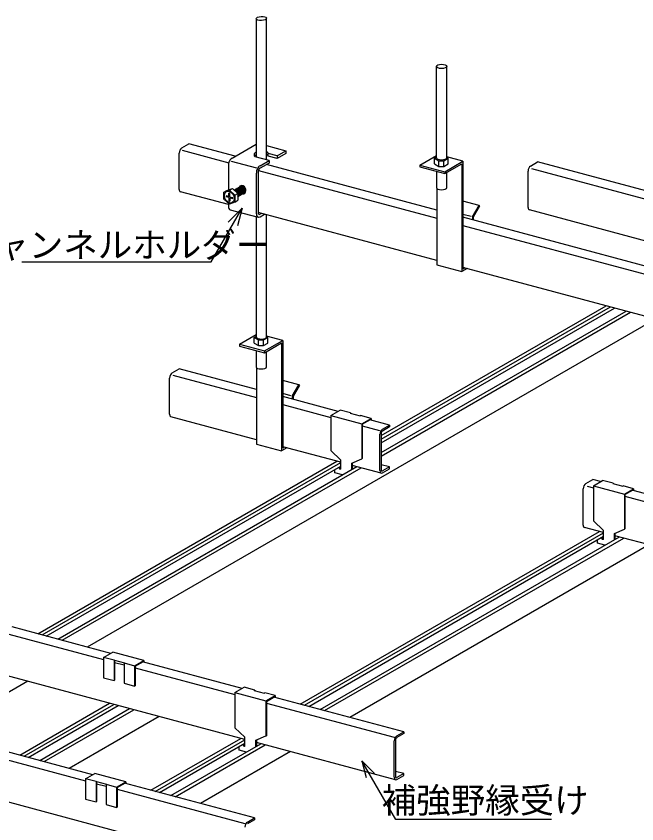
# Model space of a CAD drawing. Units: millimetres, scale not verified. Extents: x -1375 to 1375, y -973 to 950.
# Drawn here: x 26 to 566, y -522 to 181 of the extents above; entities that cross this region are included whole.
import ezdxf
from ezdxf.enums import TextEntityAlignment as Align

# ---------------------------------------------------------------- set-up
doc = ezdxf.new("R2010")
doc.units = ezdxf.units.MM
doc.header["$LTSCALE"] = 10
for name, color, linetype in [('1-1_中線', 7, 'Continuous'), ('1-3_太線２', 3, 'Continuous'), ('1-4_細線', 4, 'Continuous'), ('1-6_文字', 4, 'Continuous'), ('1-9_ハッチ', 4, 'Continuous'), ('1-A_中線', 3, 'Continuous')]:
    doc.layers.add(name, color=color, linetype=linetype)
doc.styles.add('ＭＳ ゴシック', font='')
doc.styles.get('ＭＳ ゴシック').set_extended_font_data('MS Gothic')

msp = doc.modelspace()

# ---------------------------------------------------------------- linework, layer by layer
at = {"layer": '1-1_中線'}
for p, q in [((170.48, 66.62), (176.58, 70.14)), ((217.04, 59.3), (176.58, 70.14)), ((168.26, 30.54), (168.26, 62.14)), ((392.27, 12.34), (244.1, 52.04)), ((473.93, 50.83), (480.03, 54.35)), ((597.26, 22.94), (480.03, 54.35)), ((471.72, 14.75), (471.72, 46.35)), ((211.04, 17.24), (169.36, 28.41)), ((392.27, -31.32), (236.97, 10.29)), ((597.26, -20.72), (472.81, 12.62)), ((579.12, -37.72), (415.11, 6.22)), ((573.12, -79.78), (415.11, -37.44)), ((343.93, -183.8), (539.63, -70.8)), ((343.93, -189.98), (546.95, -72.76)), ((343.93, -198.49), (557.02, -75.46)), ((577.89, -85.1), (88.3, -367.76)), ((162.16, -129.17), (168.26, -125.65)), ((235.47, -143.66), (168.26, -125.65)), ((159.95, -165.25), (159.95, -133.65)), ((306.4, -162.66), (258.31, -149.78)), ((235.47, -187.32), (161.04, -167.38)), ((351.13, -174.65), (334.06, -170.08)), ((345.03, -178.17), (351.13, -174.65)), ((342.82, -214.25), (342.82, -182.65)), ((343.93, -182.01), (343.93, -213.61)), ((308.85, -206.98), (258.31, -193.44)), ((45.26, -356.23), (305.38, -206.05)), ((52.57, -358.19), (308.85, -210.23)), ((62.65, -360.89), (322.76, -210.71)), ((343.91, -216.38), (318.83, -209.66)), ((351.13, -211.05), (343.93, -209.12)), ((345.03, -216.17), (351.13, -212.65)), ((521.82, -225.54), (527.92, -222.02)), ((534.76, -223.85), (527.92, -222.02)), ((519.6, -261.62), (519.6, -230.02)), ((597.54, -240.68), (563.11, -231.45)), ((537.21, -268.17), (520.7, -263.75)), ((273.62, -417.42), (533.74, -267.24)), ((280.93, -419.38), (537.21, -271.42)), ((291.01, -422.08), (551.13, -271.9)), ((597.54, -284.34), (547.19, -270.85)), ((576.78, -278.78), (316.67, -428.95)), ((108.81, -373.26), (22.98, -350.26)), ((222.99, -403.85), (136.47, -380.67)), ((225.44, -448.17), (7.06, -389.66)), ((36.65, -397.59), (-24.96, -433.15)), ((363.56, -441.52), (250.65, -411.27)), ((29.54, -461.83), (107.79, -416.65)), ((36.85, -463.78), (115.1, -418.61)), ((46.92, -466.48), (125.18, -421.31)), ((150.83, -428.18), (72.58, -473.36)), ((357.46, -445.04), (363.56, -441.52)), ((143.72, -492.42), (221.97, -447.24)), ((355.25, -481.12), (355.25, -449.52)), ((356.36, -448.88), (356.36, -480.48)), ((93.09, -478.85), (6.57, -455.67)), ((151.03, -494.38), (225.44, -451.42)), ((161.11, -497.08), (239.36, -451.9)), ((356.34, -483.25), (235.42, -450.85)), ((265.01, -458.78), (186.76, -503.95)), ((363.56, -477.92), (356.36, -475.99)), ((357.46, -483.04), (363.56, -479.52)), ((233.66, -516.52), (120.75, -486.27)), ((226.44, -558.25), (-8.67, -495.25)), ((227.56, -520.04), (233.66, -516.52))]:
    msp.add_line(p, q, dxfattribs=at)
for points in [[(351.13, -174.65), (351.13, -176.25), (345.03, -179.77)], [(351.13, -212.65), (351.13, -211.05), (345.03, -214.57)], [(363.56, -441.52), (363.56, -443.12), (357.46, -446.64)], [(363.56, -479.52), (363.56, -477.92), (357.46, -481.44)], [(233.66, -516.52), (233.66, -518.12), (227.56, -521.64)]]:
    msp.add_lwpolyline(points, dxfattribs=at)
for centre, major_axis, start_param, end_param in [((170.48, 63.42), (-1.2, -3.38), 3.715564, 5.28636), ((473.93, 47.63), (-1.2, -3.38), 3.715564, 5.28636), ((170.48, 31.82), (-1.2, -3.38), 5.28636, 6.327362), ((473.93, 16.03), (-1.2, -3.38), 5.28636, 6.327362), ((162.16, -132.37), (-1.2, -3.38), 3.715564, 5.28636), ((162.16, -163.97), (-1.2, -3.38), 5.28636, 6.327362), ((345.03, -181.37), (-1.2, -3.38), 3.715564, 5.28636), ((345.03, -181.37), (-0.6, -1.69), 3.715564, 5.28636), ((345.03, -212.97), (-1.2, -3.38), 5.28636, 6.857157), ((345.03, -212.97), (-0.6, -1.69), 5.28636, 6.857157), ((348.91, -210.73), (-0.6, -1.69), 0.573971, 0.616105), ((521.82, -228.74), (-1.2, -3.38), 3.715564, 5.28636), ((521.82, -260.34), (-1.2, -3.38), 5.28636, 6.327362), ((357.46, -448.24), (-1.2, -3.38), 3.715564, 5.28636), ((357.46, -448.24), (-0.6, -1.69), 3.715564, 5.28636), ((357.46, -479.84), (-1.2, -3.38), 5.28636, 6.857157), ((357.46, -479.84), (-0.6, -1.69), 5.28636, 6.857157), ((361.34, -477.6), (-0.6, -1.69), 0.573971, 0.616105), ((227.56, -523.24), (-1.2, -3.38), 3.715564, 5.28636)]:
    msp.add_ellipse(centre, major_axis=major_axis, ratio=0.550454, start_param=start_param, end_param=end_param, dxfattribs=at)
at = {"layer": '1-3_太線２'}
for p, q in [((214.22, 57.67), (235.18, 69.77)), ((244.19, 68.62), (261.01, 64.11)), ((244.19, 63.44), (244.23, 63.41)), ((244.23, 63.41), (244.35, 63.34)), ((244.35, 63.34), (244.46, 63.26)), ((253.39, 59.71), (261.01, 64.11)), ((261.01, 64.11), (261.01, 61.81)), ((233.93, 59.5), (234.02, 59.65)), ((234.02, 59.65), (234.11, 59.81)), ((234.11, 59.81), (234.22, 59.96)), ((234.22, 59.96), (234.35, 60.11)), ((234.35, 60.11), (234.48, 60.26)), ((234.48, 60.26), (234.63, 60.41)), ((234.63, 60.41), (234.79, 60.55)), ((234.79, 60.55), (234.96, 60.69)), ((234.96, 60.69), (235.14, 60.83)), ((244.19, 61.14), (244.23, 61.11)), ((244.23, 61.11), (244.35, 61.04)), ((244.35, 61.04), (244.46, 60.96)), ((244.46, 63.26), (244.57, 63.17)), ((244.46, 60.96), (244.57, 60.87)), ((244.57, 63.17), (244.67, 63.09)), ((244.57, 60.87), (244.67, 60.79)), ((244.67, 63.09), (244.76, 63.01)), ((244.67, 60.79), (244.76, 60.71)), ((244.76, 63.01), (244.85, 62.92)), ((244.76, 60.71), (244.85, 60.62)), ((244.85, 62.92), (244.93, 62.83)), ((244.85, 60.62), (244.93, 60.53)), ((244.93, 62.83), (245.01, 62.74)), ((244.93, 60.53), (245.01, 60.44)), ((245.01, 62.74), (245.08, 62.65)), ((245.01, 60.44), (245.08, 60.35)), ((245.08, 62.65), (245.15, 62.56)), ((245.08, 60.35), (245.15, 60.26)), ((245.15, 62.56), (245.21, 62.47)), ((245.15, 60.26), (245.21, 60.17)), ((245.21, 62.47), (245.27, 62.38)), ((245.21, 60.17), (245.27, 60.08)), ((245.27, 62.38), (245.33, 62.3)), ((245.27, 60.08), (245.33, 60)), ((245.33, 62.3), (245.38, 62.21)), ((245.33, 60), (245.38, 59.91)), ((245.38, 62.21), (245.42, 62.12)), ((245.38, 59.91), (245.42, 59.82)), ((245.42, 62.12), (245.47, 62.04)), ((245.42, 59.82), (245.47, 59.74)), ((245.47, 62.04), (245.51, 61.96)), ((245.47, 59.74), (245.51, 59.66)), ((245.51, 61.96), (245.54, 61.88)), ((245.51, 59.66), (245.54, 59.58)), ((245.54, 61.88), (245.57, 61.8)), ((245.54, 59.58), (245.57, 59.5)), ((253.39, 59.71), (245.57, 61.8)), ((261.01, 61.81), (253.39, 57.41)), ((253.39, 59.71), (253.39, 57.41)), ((211.04, 51.23), (211.04, 30.01)), ((238.57, 51.15), (246.46, 55.71)), ((246.46, 53.41), (238.57, 48.85)), ((246.46, 55.71), (246.46, 53.41)), ((235.38, 9.31), (235.38, 44.71)), ((236.97, 45.63), (236.97, 10.23)), ((211.04, 18.59), (211.04, 15.83)), ((212.61, 12.77), (236.96, 6.25)), ((239.77, 9.54), (238.57, 8.85)), ((238.57, 6.55), (242.49, 8.81))]:
    msp.add_line(p, q, dxfattribs=at)
for points in [[(246.46, 55.71), (234.29, 58.97), (234.18, 59.1), (234.08, 59.24), (233.99, 59.39), (233.91, 59.54), (233.84, 59.69), (233.78, 59.85), (233.74, 60.01), (233.7, 60.17), (233.67, 60.33), (233.66, 60.5), (233.65, 60.66), (233.66, 60.83), (233.68, 60.99), (233.7, 61.15), (233.74, 61.32), (233.79, 61.48), (233.86, 61.64), (233.93, 61.8), (234.02, 61.95), (234.11, 62.11), (234.22, 62.26), (234.35, 62.41), (234.48, 62.56), (234.63, 62.71), (234.79, 62.85), (234.96, 62.99), (235.14, 63.13)], [(253.39, 57.41), (245.57, 59.5), (245.57, 61.8)]]:
    msp.add_lwpolyline(points, dxfattribs=at)
for centre, major_axis, ratio, start_param, end_param in [((214.22, 53.07), (1.73, 4.86), 0.550454, 0.573971, 2.144768), ((239.49, 61.97), (5.56, 0.4), 0.410193, 2.42742, 2.438909), ((239.49, 59.67), (5.56, 0.4), 0.410193, 2.42742, 2.438909), ((238.57, 46.55), (1.73, 4.86), 0.550454, 0.573971, 2.144768), ((238.57, 46.55), (0.87, 2.43), 0.550454, 0.573971, 2.144768), ((223.21, 30.27), (-1.68, 3.33), 0.784975, 2.629953, 6.880669), ((214.22, 17.67), (1.73, 4.86), 0.550454, 2.144768, 3.18577), ((238.57, 11.15), (1.73, 4.86), 0.550454, 2.144768, 3.715564), ((238.57, 11.15), (0.87, 2.43), 0.550454, 2.144768, 3.715564)]:
    msp.add_ellipse(centre, major_axis=major_axis, ratio=ratio, start_param=start_param, end_param=end_param, dxfattribs=at)
at = {"layer": '1-4_細線'}
for p, q in [((170.82, 64.65), (211.46, 53.76)), ((213.34, 55.21), (235.38, 49.31)), ((237.18, 46.87), (392.27, 5.32)), ((474.65, 48.76), (597.26, 15.91)), ((415.11, -0.81), (573.54, -43.26)), ((343.93, -186.98), (543.4, -71.81)), ((343.93, -201.67), (560.78, -76.47)), ((162.88, -131.24), (235.47, -150.69)), ((258.31, -156.81), (300.15, -168.02)), ((327.52, -175.35), (342.62, -179.4)), ((49.02, -357.24), (308.85, -207.23)), ((66.41, -361.9), (326.53, -211.72)), ((523.04, -227.74), (528.52, -229.21)), ((555.88, -236.54), (597.54, -247.7)), ((277.39, -418.43), (537.21, -268.42)), ((294.77, -423.09), (554.89, -272.91)), ((15.75, -355.35), (102.57, -378.61)), ((112.11, -381.17), (120.39, -383.39)), ((129.93, -385.95), (216.75, -409.21)), ((33.3, -462.83), (111.55, -417.66)), ((244.11, -416.54), (355.25, -446.32)), ((50.69, -467.49), (128.94, -422.31)), ((147.48, -493.43), (225.44, -448.42)), ((164.87, -498.09), (243.12, -452.91)), ((0.03, -460.95), (86.84, -484.21)), ((96.39, -486.77), (104.66, -488.98)), ((114.21, -491.54), (225.34, -521.32))]:
    msp.add_line(p, q, dxfattribs=at)
at = {"layer": '1-6_文字'}
for p, q in [((222.94, 14.04), (218.84, -1.24)), ((31.46, -32.58), (196.02, -32.58)), ((327.12, -466.94), (338.05, -477.86))]:
    msp.add_line(p, q, dxfattribs=at)
for points in [[(196.02, -32.58), (222.94, 14.04), (210.77, 1.87)], [(491.97, -517.97), (356.58, -517.97), (327.12, -466.94), (330.99, -481.38)]]:
    msp.add_lwpolyline(points, dxfattribs=at)
at = {"layer": '1-9_ハッチ', "color": 7}
for p, q in [((235.18, 178.97), (235.18, 58.73)), ((244.19, 56.32), (244.19, 179.51)), ((244.19, -97.91), (244.19, 8.36)), ((235.18, 6.72), (235.18, -98.2))]:
    msp.add_line(p, q, dxfattribs=at)
msp.add_ellipse((239.69, 179.24), major_axis=(4.5, 0.33), ratio=0.410193, dxfattribs=at)
at = {"layer": '1-A_中線', "color": 7}
for p, q in [((391.92, 58.09), (391.92, 137.49)), ((400.99, 58.09), (400.99, 137.49)), ((377.45, 51.73), (391.92, 60.09)), ((390.28, 57.59), (391.92, 58.78)), ((415.11, 55.11), (400.99, 58.89)), ((402.22, 52.62), (402.22, 57.59)), ((377.45, 51.73), (399.18, 45.91)), ((377.45, 51.73), (377.45, 50.13)), ((377.45, 50.13), (399.18, 44.31)), ((394.07, 50.52), (398.43, 50.52)), ((398.43, 50.52), (402.22, 52.62)), ((399.18, 45.91), (415.11, 55.11)), ((399.18, 44.31), (414.01, 52.87)), ((414.01, 52.87), (414.01, -41.07)), ((415.11, 55.11), (415.11, -38.83)), ((391.92, 46.25), (391.92, 32.07)), ((399.18, 45.91), (399.18, 44.31)), ((400.99, 32.07), (400.99, 45.35)), ((207.17, 28.05), (211.95, 29.77)), ((207.17, 28.05), (209.77, 29.55)), ((211.95, 29.77), (214.55, 31.27)), ((392.27, 31.37), (392.27, -35.25)), ((207.17, 22.05), (207.17, 28.05)), ((211.95, 17.77), (207.17, 22.05)), ((216.73, 25.49), (219.33, 26.99)), ((216.73, 19.49), (211.95, 17.77)), ((216.73, 19.49), (219.33, 20.99)), ((423.27, 6.59), (429.03, 16.56)), ((424.38, 6.59), (429.86, 16.08)), ((423.27, 6.59), (423.27, 4.04)), ((424.38, 3.74), (424.38, 6.59)), ((392.27, -35.25), (414.01, -41.07)), ((418.65, -38.39), (414.01, -41.07)), ((416.76, -37.88), (415.11, -38.83)), ((220.64, -104.27), (235.18, -95.87)), ((233.48, -98.41), (235.18, -97.17)), ((258.31, -100.9), (244.19, -97.11)), ((220.64, -104.27), (242.37, -110.1)), ((220.64, -104.27), (220.64, -105.87)), ((241.62, -105.48), (245.41, -103.38)), ((242.37, -110.1), (258.31, -100.9)), ((242.37, -111.7), (257.2, -103.14)), ((245.41, -103.38), (245.41, -98.41)), ((257.2, -103.14), (257.2, -197.07)), ((258.31, -100.9), (258.31, -194.83)), ((220.64, -105.87), (242.37, -111.7)), ((235.12, -109.75), (235.12, -123.93)), ((237.27, -105.48), (241.62, -105.48)), ((242.37, -110.1), (242.37, -111.7)), ((244.19, -123.93), (244.19, -110.65)), ((235.47, -124.63), (235.47, -191.25)), ((266.47, -149.42), (272.23, -139.44)), ((267.57, -149.42), (273.06, -139.92)), ((266.47, -149.42), (266.47, -151.96)), ((267.57, -152.26), (267.57, -149.42)), ((235.47, -191.25), (257.2, -197.07)), ((261.85, -194.39), (257.2, -197.07)), ((259.95, -193.88), (258.31, -194.83))]:
    msp.add_line(p, q, dxfattribs=at)
at = {"layer": '1-A_中線', "color": 4}
for p, q in [((211.52, 24.38), (209.09, 25.04)), ((211.52, 23.38), (209.19, 24.01)), ((211.52, 24.38), (211.52, 27.35)), ((211.52, 23.38), (211.52, 20.55)), ((212.38, 24.15), (212.38, 26.99)), ((212.38, 24.15), (214.71, 23.53)), ((212.38, 23.15), (214.81, 22.5)), ((212.38, 23.15), (212.38, 20.18)), ((422.22, 6.87), (415.11, 8.77)), ((265.41, -149.13), (258.31, -147.23))]:
    msp.add_line(p, q, dxfattribs=at)
at = {"layer": '1-A_中線'}
for p, q in [((300.15, -166.27), (308.22, -161.61)), ((317.35, -164.06), (308.22, -161.61)), ((316.93, -164.3), (317.35, -164.06)), ((316.93, -164.3), (325.62, -166.63)), ((317.35, -164.06), (317.35, -164.41)), ((325.62, -166.63), (326.04, -166.39)), ((335.17, -168.84), (326.04, -166.39)), ((327.52, -173.85), (334.75, -169.68)), ((327.52, -173.85), (327.52, -203.75)), ((334.75, -169.68), (334.75, -170.26)), ((335.17, -168.84), (335.17, -170.37)), ((308.85, -213.1), (308.85, -205.1)), ((318.41, -207.66), (327.1, -203.99)), ((318.41, -213.23), (318.41, -207.66)), ((318.83, -207.49), (318.83, -212.99)), ((303.72, -216.23), (303.72, -213.19)), ((310.2, -217.96), (303.72, -216.23)), ((306.89, -211.36), (307.88, -212.84)), ((307.3, -211.12), (308.3, -212.6)), ((528.52, -227.46), (536.58, -222.8)), ((545.71, -225.25), (536.58, -222.8)), ((545.29, -225.49), (545.71, -225.25)), ((545.29, -225.49), (553.99, -227.82)), ((545.71, -225.25), (545.71, -225.6)), ((553.99, -227.82), (554.4, -227.58)), ((563.53, -230.03), (554.4, -227.58)), ((555.88, -235.04), (563.11, -230.87)), ((563.11, -230.87), (563.11, -231.45)), ((563.53, -230.03), (563.53, -231.56)), ((555.88, -235.04), (555.88, -264.94)), ((537.21, -274.29), (537.21, -266.29)), ((546.77, -268.85), (555.47, -265.18)), ((535.25, -272.55), (536.24, -274.03)), ((535.66, -272.31), (536.66, -273.79)), ((546.77, -274.41), (546.77, -268.85)), ((547.19, -268.68), (547.19, -274.17)), ((532.08, -277.41), (532.08, -274.38)), ((538.57, -279.15), (532.08, -277.41)), ((102.57, -376.86), (110.63, -372.21)), ((137.58, -379.43), (110.63, -372.21)), ((111.69, -379.31), (102.57, -376.86)), ((111.69, -379.31), (111.69, -396.94)), ((112.11, -379.07), (112.11, -396.7)), ((129.52, -384.09), (137.58, -379.43)), ((137.58, -379.43), (137.58, -380.97)), ((120.39, -381.64), (120.8, -381.4)), ((120.39, -381.64), (129.52, -384.09)), ((129.52, -384.09), (129.52, -401.71)), ((129.93, -384.45), (137.16, -380.27)), ((129.93, -384.45), (129.93, -401.47)), ((137.16, -380.27), (137.16, -380.86)), ((111.69, -396.94), (112.11, -396.7)), ((129.52, -401.71), (129.93, -401.47)), ((216.75, -407.46), (224.81, -402.8)), ((233.94, -405.25), (224.81, -402.8)), ((233.52, -405.49), (233.94, -405.25)), ((233.52, -405.49), (242.22, -407.82)), ((233.94, -405.25), (233.94, -405.6)), ((242.22, -407.82), (242.63, -407.58)), ((251.76, -410.03), (242.63, -407.58)), ((244.11, -415.04), (251.34, -410.87)), ((251.34, -410.87), (251.34, -411.45)), ((251.76, -410.03), (251.76, -411.56)), ((244.11, -415.04), (244.11, -444.94)), ((225.44, -454.29), (225.44, -446.29)), ((235, -448.85), (243.7, -445.18)), ((235, -454.41), (235, -448.85)), ((235.42, -448.68), (235.42, -454.17)), ((220.31, -457.41), (220.31, -454.38)), ((223.48, -452.55), (224.47, -454.03)), ((223.9, -452.31), (224.89, -453.79)), ((226.8, -459.15), (220.31, -457.41)), ((86.84, -482.46), (94.91, -477.8)), ((121.86, -485.03), (94.91, -477.8)), ((95.97, -484.91), (86.84, -482.46)), ((95.97, -484.91), (95.97, -502.53)), ((96.39, -484.67), (96.39, -502.29)), ((104.66, -487.23), (105.08, -486.99)), ((104.66, -487.23), (113.79, -489.68)), ((113.79, -489.68), (121.86, -485.03)), ((113.79, -489.68), (113.79, -507.31)), ((114.21, -490.04), (121.44, -485.87)), ((114.21, -490.04), (114.21, -507.07)), ((121.44, -485.87), (121.44, -486.45)), ((121.86, -485.03), (121.86, -486.56)), ((95.97, -502.53), (96.39, -502.29)), ((113.79, -507.31), (114.21, -507.07))]:
    msp.add_line(p, q, dxfattribs=at)
at = {"layer": '1-A_中線', "color": 7}
for points in [[(390.28, 52.62), (390.28, 57.59), (394.07, 55.49)], [(398.43, 50.52), (398.43, 55.49), (402.22, 57.59), (400.99, 58.48)], [(390.28, 52.62), (394.07, 50.52), (394.07, 55.49), (398.43, 55.49)], [(209.77, 29.55), (214.55, 31.27), (219.33, 26.99), (219.33, 20.99)], [(211.95, 29.77), (216.73, 25.49), (216.73, 19.49)], [(429.86, 16.08), (429.03, 16.56), (415.11, 20.29)], [(241.62, -105.48), (241.62, -100.51), (245.41, -98.41), (244.19, -97.52)], [(233.48, -103.38), (233.48, -98.41), (237.27, -100.51)], [(233.48, -103.38), (237.27, -105.48), (237.27, -100.51), (241.62, -100.51)], [(273.06, -139.92), (272.23, -139.44), (258.31, -135.71)]]:
    msp.add_lwpolyline(points, dxfattribs=at)
at = {"layer": '1-A_中線'}
for points in [[(300.15, -166.27), (300.15, -196.77), (308.85, -205.1)], [(300.15, -166.27), (327.1, -173.49), (335.17, -168.84)], [(327.1, -173.49), (327.1, -203.99), (327.52, -203.75)], [(308.85, -213.1), (307.88, -212.84), (308.3, -212.6), (308.85, -212.75)], [(528.52, -227.46), (528.52, -257.96), (537.21, -266.29)], [(528.52, -227.46), (555.47, -234.68), (563.53, -230.03)], [(555.47, -234.68), (555.47, -265.18), (555.88, -264.94)], [(537.21, -274.29), (536.24, -274.03), (536.66, -273.79), (537.21, -273.94)], [(102.57, -376.86), (102.57, -394.49), (111.69, -396.94)], [(111.69, -379.31), (112.11, -379.07), (120.8, -381.4)], [(120.39, -381.64), (120.39, -399.27), (129.52, -401.71)], [(216.75, -407.46), (216.75, -437.96), (225.44, -446.29)], [(216.75, -407.46), (243.7, -414.68), (251.76, -410.03)], [(243.7, -414.68), (243.7, -445.18), (244.11, -444.94)], [(225.44, -454.29), (224.47, -454.03), (224.89, -453.79), (225.44, -453.94)], [(86.84, -482.46), (86.84, -500.09), (95.97, -502.53)], [(95.97, -484.91), (96.39, -484.67), (105.08, -486.99)], [(104.66, -487.23), (104.66, -504.86), (113.79, -507.31)]]:
    msp.add_lwpolyline(points, dxfattribs=at)
at = {"layer": '1-A_中線', "color": 7}
msp.add_ellipse((396.46, 137.51), major_axis=(-4.53, 0), ratio=0.41029, dxfattribs=at)
for centre, start_param in [((396.46, 58.11), 0.009069), ((396.46, 32.09), 0.009069), ((239.65, -97.89), 0.169876), ((239.65, -123.92), 0.009069)]:
    msp.add_ellipse(centre, major_axis=(-4.53, 0), ratio=0.41029, start_param=start_param, end_param=3.132524, dxfattribs=at)
at = {"layer": '1-A_中線', "color": 4}
msp.add_ellipse((211.95, 23.77), major_axis=(-2.42, 4.8), ratio=0.751651, dxfattribs=at)
at = {"layer": '1-A_中線'}
for centre, start_param, end_param in [((218.01, 27.27), 3.079283, 6.496867), ((217.15, 26.77), 3.541846, 6.073429), ((218.88, 27.77), 2.976021, 6.532668), ((219.74, 28.27), 2.976021, 6.532668), ((220.61, 28.77), 2.976021, 6.532668), ((221.48, 29.27), 2.976021, 6.532668), ((222.34, 29.77), 2.976021, 6.532668), ((223.21, 30.27), 2.976021, 6.532668)]:
    msp.add_ellipse(centre, major_axis=(-1.45, 2.88), ratio=0.751651, start_param=start_param, end_param=end_param, dxfattribs=at)
at = {"layer": '1-A_中線', "color": 4}
for centre, major_axis, ratio, start_param, end_param in [((217.58, 27.02), (-1.23, 2.43), 0.706105, 3.496834, 6.196491), ((218.45, 27.52), (-1.23, 2.43), 0.706105, 3.08838, 6.424259), ((219.31, 28.02), (-1.23, 2.43), 0.706105, 3.08838, 6.424259), ((220.18, 28.52), (-1.23, 2.43), 0.706105, 3.08838, 6.424259), ((221.04, 29.02), (-1.23, 2.43), 0.706105, 3.08838, 6.424259), ((221.91, 29.52), (-1.23, 2.43), 0.706105, 3.08838, 6.424259), ((222.78, 30.02), (-1.23, 2.43), 0.706105, 3.08838, 6.424259), ((223.64, 30.52), (-1.23, 2.43), 0.706105, 3.08838, 6.424259), ((211.95, 23.77), (-1.75, 3.46), 0.65557, 0.89591, 1.185237), ((211.95, 23.77), (-1.75, 3.46), 0.65557, 5.474257, 5.778952), ((211.95, 23.77), (-1.75, 3.46), 0.65557, 4.037503, 4.32683), ((211.95, 23.77), (-1.75, 3.46), 0.65557, 2.332665, 2.63736)]:
    msp.add_ellipse(centre, major_axis=major_axis, ratio=ratio, start_param=start_param, end_param=end_param, dxfattribs=at)

# ---------------------------------------------------------------- texts
at = {"layer": '1-6_文字', "style": 'ＭＳ ゴシック'}
for s, p in [('チャンネルホルダー', (-22.54, -35.43)), ('補強野縁受け', (344.44, -518.76))]:
    msp.add_text(s, height=21.99, dxfattribs=at).set_placement(p, align=Align.BOTTOM_LEFT)

doc.saveas('drawing.dxf')
